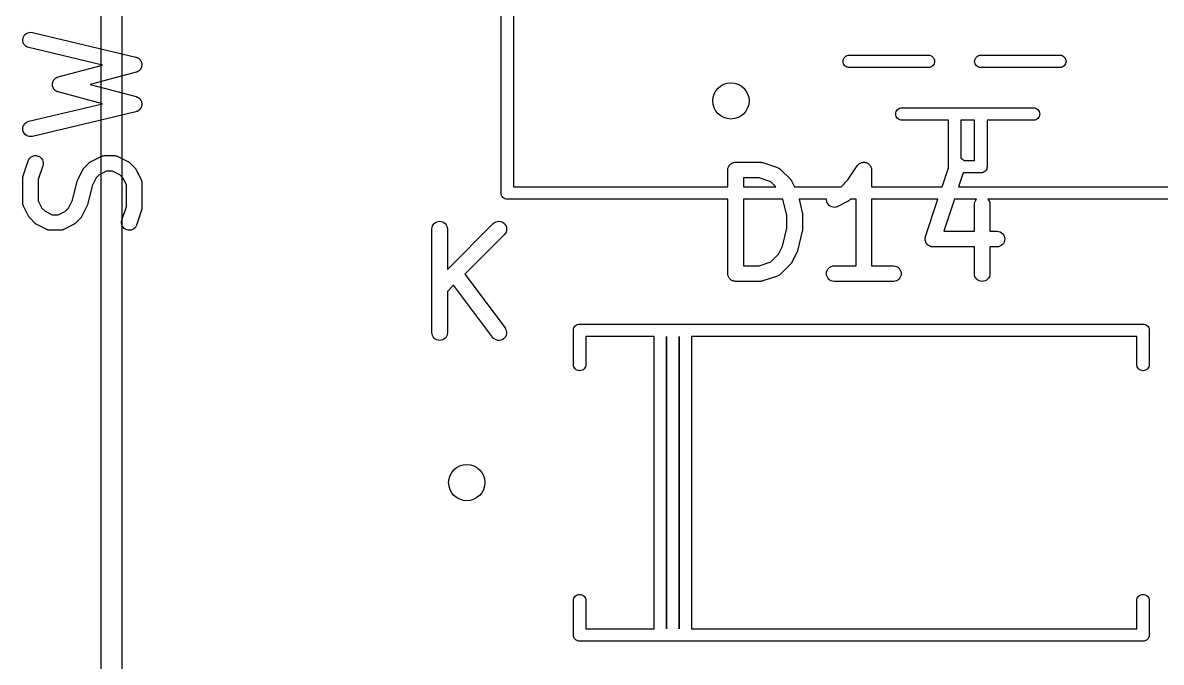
# Model space of a CAD drawing. Extents: x 17 to 176, y -177 to -9.
# Drawn here: x 157.76 to 168.76, y -91.9 to -85.73 of the extents above; entities that cross this region are included whole.
import ezdxf

# ---------------------------------------------------------------- set-up
doc = ezdxf.new("R2010")
doc.units = 0
doc.layers.add('BLACK', color=7, linetype='CONTINUOUS')

msp = doc.modelspace()

# ---------------------------------------------------------------- linework, layer by layer
at = {"layer": 'BLACK', "linetype": 'CONTINUOUS'}
for p, q in [((158.523, -145.291), (158.523, -53.716)), ((158.723, -53.7107), (158.723, -145.298)), ((162.384, -87.3711), (162.384, -78.995)), ((162.504, -79.052), (162.504, -87.314)), ((157.78, -85.8533), (157.79, -85.8424)), ((157.79, -85.8424), (157.801, -85.8336)), ((157.801, -85.8336), (157.814, -85.8272)), ((157.814, -85.8272), (157.829, -85.8235)), ((157.829, -85.8235), (157.843, -85.8227)), ((157.843, -85.8227), (157.858, -85.8247)), ((157.858, -85.8247), (158.858, -86.0628)), ((157.765, -85.8942), (157.768, -85.8797)), ((157.766, -85.9088), (157.765, -85.8942)), ((157.77, -85.923), (157.766, -85.9088)), ((157.768, -85.8797), (157.772, -85.8659)), ((157.776, -85.9363), (157.77, -85.923)), ((157.772, -85.8659), (157.78, -85.8533)), ((157.785, -85.948), (157.776, -85.9363)), ((157.796, -85.9578), (157.785, -85.948)), ((157.808, -85.9654), (157.796, -85.9578)), ((157.822, -85.9703), (157.808, -85.9654)), ((157.823, -85.9706), (157.822, -85.9703)), ((158.534, -86.1398), (157.823, -85.9706)), ((158.858, -86.0628), (158.859, -86.063)), ((158.859, -86.063), (158.862, -86.0642)), ((158.862, -86.0642), (158.865, -86.065)), ((158.865, -86.065), (158.869, -86.0666)), ((158.869, -86.0666), (158.873, -86.068)), ((158.873, -86.068), (158.875, -86.0697)), ((158.875, -86.0697), (158.879, -86.0712)), ((158.879, -86.0712), (158.882, -86.0735)), ((165.69, -86.0809), (165.696, -86.0705)), ((165.696, -86.0705), (165.703, -86.0614)), ((165.703, -86.0614), (165.713, -86.0539)), ((165.713, -86.0539), (165.723, -86.0483)), ((165.723, -86.0483), (165.734, -86.0449)), ((165.734, -86.0449), (165.743, -86.044)), ((165.743, -86.044), (166.511, -86.044)), ((166.511, -86.044), (166.52, -86.0449)), ((166.52, -86.0449), (166.531, -86.0483)), ((166.531, -86.0483), (166.541, -86.0539)), ((166.541, -86.0539), (166.551, -86.0614)), ((166.551, -86.0614), (166.558, -86.0705)), ((166.558, -86.0705), (166.564, -86.0809)), ((166.96, -86.0809), (166.966, -86.0705)), ((166.966, -86.0705), (166.973, -86.0614)), ((166.973, -86.0614), (166.983, -86.0539)), ((166.983, -86.0539), (166.993, -86.0483)), ((166.993, -86.0483), (167.004, -86.0449)), ((167.004, -86.0449), (167.013, -86.044)), ((167.013, -86.044), (167.781, -86.044)), ((167.781, -86.044), (167.79, -86.0449)), ((167.79, -86.0449), (167.801, -86.0483)), ((167.801, -86.0483), (167.811, -86.0539)), ((167.811, -86.0539), (167.821, -86.0614)), ((167.821, -86.0614), (167.828, -86.0705)), ((167.828, -86.0705), (167.834, -86.0809)), ((158.107, -86.2537), (158.534, -86.1398)), ((158.882, -86.0735), (158.885, -86.0755)), ((158.885, -86.0755), (158.888, -86.0778)), ((158.888, -86.0778), (158.89, -86.0799)), ((158.89, -86.0799), (158.893, -86.0827)), ((158.893, -86.0827), (158.896, -86.0853)), ((158.896, -86.0853), (158.898, -86.0881)), ((158.898, -86.0881), (158.9, -86.0906)), ((158.901, -86.18), (158.899, -86.1826)), ((158.9, -86.0906), (158.902, -86.094)), ((158.903, -86.1767), (158.901, -86.18)), ((158.902, -86.094), (158.905, -86.0971)), ((158.905, -86.1735), (158.903, -86.1767)), ((158.905, -86.0971), (158.906, -86.1002)), ((158.907, -86.1704), (158.905, -86.1735)), ((158.906, -86.1002), (158.908, -86.1032)), ((158.908, -86.1674), (158.907, -86.1704)), ((158.908, -86.1032), (158.909, -86.1068)), ((158.91, -86.1637), (158.908, -86.1674)), ((158.909, -86.1068), (158.911, -86.1103)), ((158.911, -86.1602), (158.91, -86.1637)), ((158.911, -86.1103), (158.912, -86.1136)), ((158.912, -86.1568), (158.911, -86.1602)), ((158.912, -86.1136), (158.913, -86.1169)), ((158.913, -86.1536), (158.912, -86.1568)), ((158.913, -86.1169), (158.914, -86.1207)), ((158.914, -86.1498), (158.913, -86.1536)), ((158.914, -86.1207), (158.915, -86.1245)), ((158.915, -86.146), (158.914, -86.1498)), ((158.915, -86.1245), (158.915, -86.1279)), ((158.915, -86.1279), (158.915, -86.1314)), ((158.915, -86.1314), (158.915, -86.1352)), ((158.915, -86.1352), (158.915, -86.1391)), ((158.915, -86.1391), (158.915, -86.1425)), ((158.915, -86.1425), (158.915, -86.146)), ((165.686, -86.104), (165.687, -86.0922)), ((165.687, -86.1158), (165.686, -86.104)), ((165.687, -86.0922), (165.69, -86.0809)), ((165.69, -86.1271), (165.687, -86.1158)), ((165.696, -86.1375), (165.69, -86.1271)), ((165.703, -86.1466), (165.696, -86.1375)), ((165.713, -86.1541), (165.703, -86.1466)), ((165.723, -86.1597), (165.713, -86.1541)), ((165.734, -86.1631), (165.723, -86.1597)), ((165.743, -86.164), (165.734, -86.1631)), ((166.511, -86.164), (165.743, -86.164)), ((166.52, -86.1631), (166.511, -86.164)), ((166.531, -86.1597), (166.52, -86.1631)), ((166.541, -86.1541), (166.531, -86.1597)), ((166.551, -86.1466), (166.541, -86.1541)), ((166.558, -86.1375), (166.551, -86.1466)), ((166.564, -86.1271), (166.558, -86.1375)), ((166.564, -86.0809), (166.567, -86.0922)), ((166.567, -86.1158), (166.564, -86.1271)), ((166.567, -86.0922), (166.568, -86.104)), ((166.568, -86.104), (166.567, -86.1158)), ((166.956, -86.104), (166.957, -86.0922)), ((166.957, -86.1158), (166.956, -86.104)), ((166.957, -86.0922), (166.96, -86.0809)), ((166.96, -86.1271), (166.957, -86.1158)), ((166.966, -86.1375), (166.96, -86.1271)), ((166.973, -86.1466), (166.966, -86.1375)), ((166.983, -86.1541), (166.973, -86.1466)), ((166.993, -86.1597), (166.983, -86.1541)), ((167.004, -86.1631), (166.993, -86.1597)), ((167.013, -86.164), (167.004, -86.1631)), ((167.781, -86.164), (167.013, -86.164)), ((167.79, -86.1631), (167.781, -86.164)), ((167.801, -86.1597), (167.79, -86.1631)), ((167.811, -86.1541), (167.801, -86.1597)), ((167.821, -86.1466), (167.811, -86.1541)), ((167.828, -86.1375), (167.821, -86.1466)), ((167.834, -86.1271), (167.828, -86.1375)), ((167.834, -86.0809), (167.837, -86.0922)), ((167.837, -86.1158), (167.834, -86.1271)), ((167.837, -86.0922), (167.838, -86.104)), ((167.838, -86.104), (167.837, -86.1158)), ((158.059, -86.2927), (158.06, -86.2906)), ((158.06, -86.2906), (158.061, -86.2884)), ((158.061, -86.2884), (158.064, -86.2844)), ((158.064, -86.2844), (158.067, -86.2803)), ((158.067, -86.2803), (158.068, -86.2785)), ((158.068, -86.2785), (158.07, -86.2765)), ((158.07, -86.2765), (158.073, -86.2732)), ((158.073, -86.2732), (158.077, -86.2696)), ((158.077, -86.2696), (158.079, -86.2682)), ((158.079, -86.2682), (158.081, -86.2666)), ((158.081, -86.2666), (158.085, -86.264)), ((158.085, -86.264), (158.089, -86.2612)), ((158.089, -86.2612), (158.091, -86.2601)), ((158.091, -86.2601), (158.093, -86.2589)), ((158.093, -86.2589), (158.098, -86.2571)), ((158.098, -86.2571), (158.102, -86.2551)), ((158.102, -86.2551), (158.104, -86.2546)), ((158.104, -86.2546), (158.107, -86.2537)), ((158.86, -86.2082), (158.417, -86.3262)), ((158.863, -86.207), (158.86, -86.2082)), ((158.866, -86.2061), (158.863, -86.207)), ((158.87, -86.2044), (158.866, -86.2061)), ((158.873, -86.203), (158.87, -86.2044)), ((158.876, -86.2012), (158.873, -86.203)), ((158.879, -86.1997), (158.876, -86.2012)), ((158.883, -86.1974), (158.879, -86.1997)), ((158.886, -86.1953), (158.883, -86.1974)), ((158.888, -86.193), (158.886, -86.1953)), ((158.891, -86.1909), (158.888, -86.193)), ((158.894, -86.188), (158.891, -86.1909)), ((158.897, -86.1854), (158.894, -86.188)), ((158.899, -86.1826), (158.897, -86.1854)), ((158.051, -86.3208), (158.052, -86.3184)), ((158.051, -86.3257), (158.051, -86.3208)), ((158.051, -86.3305), (158.051, -86.3257)), ((158.052, -86.333), (158.051, -86.3305)), ((158.052, -86.3159), (158.053, -86.3112)), ((158.052, -86.3184), (158.052, -86.3159)), ((158.052, -86.3354), (158.052, -86.333)), ((158.053, -86.3402), (158.052, -86.3354)), ((158.053, -86.3112), (158.054, -86.3064)), ((158.053, -86.345), (158.053, -86.3402)), ((158.054, -86.3473), (158.053, -86.345)), ((158.054, -86.3064), (158.055, -86.3041)), ((158.055, -86.3497), (158.054, -86.3473)), ((158.055, -86.3017), (158.057, -86.2972)), ((158.055, -86.3041), (158.055, -86.3017)), ((158.057, -86.3542), (158.055, -86.3497)), ((158.057, -86.2972), (158.059, -86.2927)), ((158.059, -86.3588), (158.057, -86.3542)), ((158.06, -86.3608), (158.059, -86.3588)), ((158.061, -86.3631), (158.06, -86.3608)), ((158.064, -86.3671), (158.061, -86.3631)), ((158.066, -86.3713), (158.064, -86.3671)), ((158.068, -86.3731), (158.066, -86.3713)), ((158.069, -86.3751), (158.068, -86.3731)), ((158.073, -86.3784), (158.069, -86.3751)), ((158.076, -86.382), (158.073, -86.3784)), ((158.078, -86.3835), (158.076, -86.382)), ((158.08, -86.3852), (158.078, -86.3835)), ((158.084, -86.3878), (158.08, -86.3852)), ((158.088, -86.3907), (158.084, -86.3878)), ((158.09, -86.3917), (158.088, -86.3907)), ((158.092, -86.3931), (158.09, -86.3917)), ((158.097, -86.3948), (158.092, -86.3931)), ((158.101, -86.3969), (158.097, -86.3948)), ((158.103, -86.3975), (158.101, -86.3969)), ((158.106, -86.3984), (158.103, -86.3975)), ((158.107, -86.3987), (158.106, -86.3984)), ((158.534, -86.5125), (158.107, -86.3987)), ((158.417, -86.3262), (158.86, -86.4442)), ((158.86, -86.4442), (158.861, -86.4445)), ((158.861, -86.4445), (158.864, -86.4457)), ((158.864, -86.4457), (158.867, -86.4466)), ((158.867, -86.4466), (158.871, -86.4484)), ((158.871, -86.4484), (158.874, -86.4498)), ((158.874, -86.4498), (158.877, -86.4517)), ((158.877, -86.4517), (158.88, -86.4532)), ((158.88, -86.4532), (158.883, -86.4556)), ((158.883, -86.4556), (158.887, -86.4577)), ((158.887, -86.4577), (158.889, -86.4601)), ((158.889, -86.4601), (158.892, -86.4622)), ((158.892, -86.4622), (158.894, -86.4651)), ((158.894, -86.4651), (158.897, -86.4678)), ((158.897, -86.4678), (158.899, -86.4706)), ((158.899, -86.4706), (158.902, -86.4732)), ((158.902, -86.4732), (158.903, -86.4766)), ((158.903, -86.4766), (158.906, -86.4798)), ((158.906, -86.4798), (158.907, -86.4829)), ((158.907, -86.4829), (158.909, -86.4859)), ((158.909, -86.4859), (158.91, -86.4896)), ((158.91, -86.4896), (158.912, -86.4932)), ((158.912, -86.4932), (158.912, -86.4965)), ((158.912, -86.4965), (158.913, -86.4998)), ((158.913, -86.4998), (158.914, -86.5036)), ((158.914, -86.5036), (158.915, -86.5074)), ((158.915, -86.5074), (158.915, -86.5109)), ((158.915, -86.5109), (158.915, -86.5143)), ((157.823, -86.6818), (158.534, -86.5125)), ((158.858, -86.5896), (157.858, -86.8277)), ((158.861, -86.5885), (158.858, -86.5896)), ((158.864, -86.5877), (158.861, -86.5885)), ((158.868, -86.5861), (158.864, -86.5877)), ((158.872, -86.5849), (158.868, -86.5861)), ((158.875, -86.5831), (158.872, -86.5849)), ((158.878, -86.5817), (158.875, -86.5831)), ((158.881, -86.5795), (158.878, -86.5817)), ((158.884, -86.5775), (158.881, -86.5795)), ((158.887, -86.5752), (158.884, -86.5775)), ((158.89, -86.5732), (158.887, -86.5752)), ((158.892, -86.5704), (158.89, -86.5732)), ((158.895, -86.5678), (158.892, -86.5704)), ((158.897, -86.5651), (158.895, -86.5678)), ((158.9, -86.5626), (158.897, -86.5651)), ((158.902, -86.5593), (158.9, -86.5626)), ((158.904, -86.5562), (158.902, -86.5593)), ((158.906, -86.5531), (158.904, -86.5562)), ((158.907, -86.5502), (158.906, -86.5531)), ((158.909, -86.5465), (158.907, -86.5502)), ((158.911, -86.5431), (158.909, -86.5465)), ((158.913, -86.5365), (158.911, -86.5397)), ((158.911, -86.5397), (158.911, -86.5431)), ((158.914, -86.5289), (158.913, -86.5327)), ((158.913, -86.5327), (158.913, -86.5365)), ((158.915, -86.5255), (158.914, -86.5289)), ((158.915, -86.5143), (158.915, -86.5182)), ((158.915, -86.5182), (158.915, -86.5221)), ((158.915, -86.5221), (158.915, -86.5255)), ((166.194, -86.612), (166.195, -86.6002)), ((166.195, -86.6238), (166.194, -86.612)), ((166.195, -86.6002), (166.198, -86.5889)), ((166.198, -86.5889), (166.204, -86.5785)), ((166.204, -86.5785), (166.211, -86.5694)), ((166.211, -86.5694), (166.221, -86.5619)), ((166.221, -86.5619), (166.231, -86.5563)), ((166.231, -86.5563), (166.242, -86.5529)), ((166.242, -86.5529), (166.251, -86.552)), ((166.251, -86.552), (166.759, -86.552)), ((166.759, -86.552), (166.762, -86.5517)), ((166.762, -86.5517), (166.765, -86.552)), ((166.765, -86.552), (167.013, -86.552)), ((167.013, -86.552), (167.016, -86.5517)), ((167.016, -86.5517), (167.019, -86.552)), ((167.019, -86.552), (167.527, -86.552)), ((167.527, -86.552), (167.536, -86.5529)), ((167.536, -86.5529), (167.547, -86.5563)), ((167.547, -86.5563), (167.557, -86.5619)), ((167.557, -86.5619), (167.567, -86.5694)), ((167.567, -86.5694), (167.574, -86.5785)), ((167.574, -86.5785), (167.58, -86.5889)), ((167.58, -86.5889), (167.583, -86.6002)), ((167.583, -86.6002), (167.584, -86.612)), ((167.584, -86.612), (167.583, -86.6238)), ((157.766, -86.7425), (157.77, -86.7284)), ((157.77, -86.7284), (157.777, -86.7152)), ((157.777, -86.7152), (157.786, -86.7036)), ((157.786, -86.7036), (157.797, -86.6939)), ((157.797, -86.6939), (157.809, -86.6866)), ((157.809, -86.6866), (157.823, -86.6818)), ((166.198, -86.6351), (166.195, -86.6238)), ((166.204, -86.6455), (166.198, -86.6351)), ((166.211, -86.6546), (166.204, -86.6455)), ((166.221, -86.6621), (166.211, -86.6546)), ((166.231, -86.6677), (166.221, -86.6621)), ((166.242, -86.6711), (166.231, -86.6677)), ((166.251, -86.672), (166.242, -86.6711)), ((166.702, -86.672), (166.251, -86.672)), ((166.702, -87.1171), (166.702, -86.672)), ((166.822, -86.672), (166.822, -87.0371)), ((166.956, -86.672), (166.822, -86.672)), ((166.956, -87.06), (166.956, -86.672)), ((167.527, -86.672), (167.076, -86.672)), ((167.076, -86.672), (167.076, -87.1171)), ((167.536, -86.6711), (167.527, -86.672)), ((167.547, -86.6677), (167.536, -86.6711)), ((167.557, -86.6621), (167.547, -86.6677)), ((167.567, -86.6546), (167.557, -86.6621)), ((167.574, -86.6455), (167.567, -86.6546)), ((167.58, -86.6351), (167.574, -86.6455)), ((167.583, -86.6238), (167.58, -86.6351)), ((157.765, -86.7571), (157.766, -86.7425)), ((157.767, -86.7716), (157.765, -86.7571)), ((157.772, -86.7855), (157.767, -86.7716)), ((157.779, -86.7982), (157.772, -86.7855)), ((157.789, -86.8092), (157.779, -86.7982)), ((157.8, -86.8182), (157.789, -86.8092)), ((157.813, -86.8248), (157.8, -86.8182)), ((157.828, -86.8287), (157.813, -86.8248)), ((157.842, -86.8297), (157.828, -86.8287)), ((157.857, -86.828), (157.842, -86.8297)), ((157.858, -86.8277), (157.857, -86.828)), ((157.817, -87.0634), (157.823, -87.0501)), ((157.823, -87.0501), (157.832, -87.0383)), ((157.832, -87.0383), (157.843, -87.0283)), ((157.843, -87.0283), (157.855, -87.0207)), ((157.855, -87.0207), (157.869, -87.0156)), ((157.869, -87.0156), (157.883, -87.0132)), ((157.883, -87.0132), (157.898, -87.0138)), ((157.898, -87.0138), (157.912, -87.0171)), ((157.912, -87.0171), (157.926, -87.0232)), ((157.926, -87.0232), (157.937, -87.0317)), ((157.937, -87.0317), (157.947, -87.0424)), ((157.947, -87.0424), (157.955, -87.0548)), ((157.955, -87.0548), (157.96, -87.0685)), ((158.426, -87.0686), (158.521, -87.021)), ((158.521, -87.021), (158.522, -87.0206)), ((158.522, -87.0206), (158.524, -87.0198)), ((158.524, -87.0198), (158.526, -87.0188)), ((158.526, -87.0188), (158.531, -87.0173)), ((158.531, -87.0173), (158.536, -87.0155)), ((158.536, -87.0155), (158.538, -87.0152)), ((158.538, -87.0152), (158.54, -87.0145)), ((158.54, -87.0145), (158.545, -87.014)), ((158.545, -87.014), (158.55, -87.0132)), ((158.55, -87.0132), (158.552, -87.0133)), ((158.552, -87.0133), (158.555, -87.0131)), ((158.555, -87.0131), (158.65, -87.0131)), ((158.65, -87.0131), (158.651, -87.0131)), ((158.651, -87.0131), (158.653, -87.0133)), ((158.653, -87.0133), (158.655, -87.0133)), ((158.655, -87.0133), (158.66, -87.0142)), ((158.66, -87.0142), (158.665, -87.0147)), ((158.665, -87.0147), (158.668, -87.0154)), ((158.668, -87.0154), (158.67, -87.0158)), ((158.67, -87.0158), (158.675, -87.0176)), ((158.675, -87.0176), (158.679, -87.0192)), ((158.679, -87.0192), (158.681, -87.0202)), ((158.681, -87.0202), (158.683, -87.021)), ((158.683, -87.021), (158.779, -87.0686)), ((166.822, -87.0371), (166.828, -87.0398)), ((166.828, -87.0398), (166.84, -87.0484)), ((166.84, -87.0484), (166.85, -87.059)), ((166.85, -87.059), (166.851, -87.06)), ((166.851, -87.06), (166.956, -87.06)), ((157.769, -87.2072), (157.817, -87.0644)), ((157.817, -87.0644), (157.817, -87.0634)), ((157.959, -87.1118), (157.915, -87.2431)), ((157.962, -87.0975), (157.959, -87.1118)), ((157.96, -87.0685), (157.963, -87.0829)), ((157.963, -87.0829), (157.962, -87.0975)), ((158.297, -87.245), (158.345, -87.1498)), ((158.345, -87.1489), (158.347, -87.1453)), ((158.345, -87.1498), (158.345, -87.1489)), ((158.347, -87.1453), (158.349, -87.1416)), ((158.349, -87.1416), (158.351, -87.1392)), ((158.351, -87.1392), (158.353, -87.1366)), ((158.353, -87.1366), (158.356, -87.1336)), ((158.356, -87.1336), (158.359, -87.1303)), ((158.359, -87.1303), (158.406, -87.0827)), ((158.406, -87.0827), (158.407, -87.0819)), ((158.407, -87.0819), (158.41, -87.0793)), ((158.41, -87.0793), (158.413, -87.0764)), ((158.413, -87.0764), (158.416, -87.0748)), ((158.416, -87.0748), (158.419, -87.0728)), ((158.419, -87.0728), (158.422, -87.0709)), ((158.422, -87.0709), (158.426, -87.0686)), ((158.572, -87.1631), (158.504, -87.1974)), ((158.632, -87.1631), (158.572, -87.1631)), ((158.701, -87.1974), (158.632, -87.1631)), ((158.779, -87.0686), (158.78, -87.0691)), ((158.78, -87.0691), (158.783, -87.0714)), ((158.783, -87.0714), (158.787, -87.0734)), ((158.787, -87.0734), (158.789, -87.0754)), ((158.789, -87.0754), (158.792, -87.0771)), ((158.792, -87.0771), (158.795, -87.08)), ((158.795, -87.08), (158.798, -87.0827)), ((158.798, -87.0827), (158.846, -87.1303)), ((158.846, -87.1303), (158.847, -87.131)), ((158.847, -87.131), (158.849, -87.1343)), ((158.849, -87.1343), (158.852, -87.1374)), ((158.852, -87.1374), (158.854, -87.14)), ((158.854, -87.14), (158.856, -87.1425)), ((158.856, -87.1425), (158.858, -87.1462)), ((158.858, -87.1462), (158.86, -87.1498)), ((158.86, -87.1498), (158.907, -87.245)), ((164.573, -87.1513), (164.574, -87.1443)), ((164.573, -87.1518), (164.573, -87.1513)), ((164.573, -87.1519), (164.573, -87.1518)), ((164.573, -87.1524), (164.573, -87.1519)), ((164.573, -87.1519), (164.573, -87.1519)), ((164.573, -87.314), (164.573, -87.1524)), ((164.574, -87.1368), (164.576, -87.13)), ((164.574, -87.137), (164.574, -87.1368)), ((164.574, -87.1373), (164.574, -87.137)), ((164.574, -87.1443), (164.574, -87.1373)), ((164.576, -87.13), (164.579, -87.1233)), ((164.579, -87.1228), (164.582, -87.1166)), ((164.579, -87.1231), (164.579, -87.1228)), ((164.579, -87.1233), (164.579, -87.1231)), ((164.582, -87.1166), (164.586, -87.1104)), ((164.586, -87.11), (164.59, -87.1046)), ((164.586, -87.1102), (164.586, -87.11)), ((164.586, -87.1104), (164.586, -87.1102)), ((164.59, -87.1046), (164.595, -87.0992)), ((164.595, -87.0988), (164.601, -87.0944)), ((164.595, -87.099), (164.595, -87.0988)), ((164.595, -87.0992), (164.595, -87.099)), ((164.601, -87.0944), (164.606, -87.0899)), ((164.606, -87.0898), (164.607, -87.0896)), ((164.606, -87.0899), (164.606, -87.0898)), ((164.607, -87.0896), (164.613, -87.0864)), ((164.613, -87.0864), (164.619, -87.083)), ((164.619, -87.083), (164.62, -87.0828)), ((164.619, -87.083), (164.619, -87.083)), ((164.62, -87.0828), (164.626, -87.0808)), ((164.626, -87.0808), (164.633, -87.0788)), ((164.633, -87.0788), (164.634, -87.0787)), ((164.633, -87.0788), (164.633, -87.0788)), ((164.634, -87.0787), (164.641, -87.0781)), ((164.641, -87.0781), (164.648, -87.0774)), ((164.648, -87.0774), (164.886, -87.0774)), ((164.886, -87.0774), (164.887, -87.0774)), ((164.887, -87.0774), (164.891, -87.0779)), ((164.891, -87.0779), (164.895, -87.078)), ((164.895, -87.078), (164.898, -87.0787)), ((164.898, -87.0787), (164.901, -87.079)), ((164.901, -87.079), (164.905, -87.0803)), ((164.905, -87.0803), (164.91, -87.0812)), ((164.91, -87.0812), (165.052, -87.1288)), ((165.052, -87.1288), (165.053, -87.1292)), ((165.053, -87.1292), (165.055, -87.1301)), ((165.055, -87.1301), (165.057, -87.1308)), ((165.057, -87.1308), (165.062, -87.1332)), ((165.062, -87.1332), (165.067, -87.1353)), ((165.067, -87.1353), (165.068, -87.1366)), ((165.068, -87.1366), (165.07, -87.1377)), ((165.07, -87.1377), (165.074, -87.1409)), ((165.074, -87.1409), (165.078, -87.1439)), ((165.078, -87.1439), (165.08, -87.1456)), ((165.08, -87.1456), (165.082, -87.147)), ((165.082, -87.147), (165.177, -87.2422)), ((165.732, -87.2475), (165.823, -87.1108)), ((165.823, -87.1108), (165.824, -87.11)), ((165.824, -87.1099), (165.829, -87.1043)), ((165.824, -87.11), (165.824, -87.1099)), ((165.824, -87.11), (165.824, -87.11)), ((165.824, -87.11), (165.824, -87.11)), ((165.829, -87.1043), (165.833, -87.0988)), ((165.833, -87.0987), (165.839, -87.094)), ((165.833, -87.0988), (165.833, -87.0987)), ((165.833, -87.0988), (165.833, -87.0988)), ((165.839, -87.094), (165.845, -87.0896)), ((165.845, -87.0896), (165.852, -87.086)), ((165.845, -87.0896), (165.845, -87.0896)), ((165.845, -87.0896), (165.845, -87.0896)), ((165.852, -87.086), (165.858, -87.0828)), ((165.858, -87.0828), (165.865, -87.0807)), ((165.858, -87.0828), (165.858, -87.0828)), ((165.858, -87.0828), (165.858, -87.0828)), ((165.865, -87.0807), (165.872, -87.0787)), ((165.872, -87.0787), (165.879, -87.078)), ((165.872, -87.0787), (165.872, -87.0787)), ((165.872, -87.0787), (165.872, -87.0787)), ((165.879, -87.078), (165.886, -87.0774)), ((165.886, -87.0774), (165.886, -87.0774)), ((165.886, -87.0774), (165.886, -87.0774)), ((165.886, -87.0774), (165.894, -87.0782)), ((165.894, -87.0782), (165.901, -87.0789)), ((165.901, -87.0789), (165.901, -87.0789)), ((165.901, -87.0789), (165.901, -87.0789)), ((165.901, -87.0789), (165.908, -87.0812)), ((165.908, -87.0812), (165.915, -87.0832)), ((165.915, -87.0832), (165.915, -87.0833)), ((165.915, -87.0833), (165.915, -87.0833)), ((165.915, -87.0833), (165.922, -87.0868)), ((165.922, -87.0868), (165.928, -87.0902)), ((165.928, -87.0902), (165.928, -87.0902)), ((165.928, -87.0902), (165.928, -87.0903)), ((165.928, -87.0903), (165.933, -87.0949)), ((165.933, -87.0949), (165.939, -87.0995)), ((165.939, -87.0995), (165.939, -87.0996)), ((165.939, -87.0996), (165.939, -87.0996)), ((165.939, -87.0996), (165.944, -87.1056)), ((165.944, -87.1056), (165.948, -87.1109)), ((165.948, -87.1109), (165.948, -87.1109)), ((165.948, -87.1109), (165.948, -87.111)), ((165.948, -87.111), (165.952, -87.1179)), ((165.952, -87.1179), (165.955, -87.1238)), ((165.955, -87.1238), (165.955, -87.1239)), ((165.955, -87.1239), (165.955, -87.1239)), ((165.955, -87.1239), (165.957, -87.131)), ((165.957, -87.131), (165.959, -87.1378)), ((165.959, -87.1378), (165.959, -87.1379)), ((165.959, -87.1379), (165.959, -87.1379)), ((165.959, -87.1379), (165.96, -87.1453)), ((165.96, -87.1453), (165.961, -87.1524)), ((165.961, -87.1524), (165.961, -87.314)), ((166.642, -87.314), (166.703, -87.1309)), ((166.702, -87.12), (166.702, -87.1171)), ((166.703, -87.1309), (166.702, -87.12)), ((167.049, -87.1701), (167.039, -87.1757)), ((167.059, -87.1626), (167.049, -87.1701)), ((167.066, -87.1535), (167.059, -87.1626)), ((167.072, -87.1431), (167.066, -87.1535)), ((167.075, -87.1318), (167.072, -87.1431)), ((167.076, -87.1229), (167.075, -87.1318)), ((167.076, -87.1171), (167.076, -87.12)), ((167.076, -87.12), (167.076, -87.1229)), ((167.076, -87.1229), (167.076, -87.1229)), ((157.765, -87.2299), (157.766, -87.2257)), ((157.765, -87.231), (157.765, -87.2299)), ((157.765, -87.469), (157.765, -87.231)), ((157.766, -87.2215), (157.767, -87.2185)), ((157.766, -87.2257), (157.766, -87.2215)), ((157.767, -87.2154), (157.768, -87.2113)), ((157.767, -87.2185), (157.767, -87.2154)), ((157.768, -87.2113), (157.769, -87.2072)), ((157.915, -87.2431), (157.915, -87.4513)), ((158.246, -87.4429), (158.291, -87.2604)), ((158.291, -87.2604), (158.292, -87.2594)), ((158.292, -87.2587), (158.294, -87.2522)), ((158.292, -87.259), (158.292, -87.2587)), ((158.292, -87.2594), (158.292, -87.259)), ((158.294, -87.2522), (158.297, -87.2457)), ((158.297, -87.2454), (158.297, -87.245)), ((158.297, -87.2457), (158.297, -87.2454)), ((158.473, -87.2278), (158.435, -87.3047)), ((158.504, -87.1974), (158.473, -87.2278)), ((158.731, -87.2278), (158.701, -87.1974)), ((158.765, -87.2963), (158.731, -87.2278)), ((158.907, -87.245), (158.908, -87.246)), ((158.908, -87.246), (158.909, -87.248)), ((158.909, -87.248), (158.91, -87.25)), ((158.91, -87.25), (158.911, -87.2549)), ((158.911, -87.2549), (158.913, -87.2597)), ((158.913, -87.2597), (158.913, -87.2619)), ((158.913, -87.2619), (158.914, -87.264)), ((158.914, -87.264), (158.914, -87.2691)), ((158.914, -87.2691), (158.915, -87.2742)), ((158.915, -87.2742), (158.915, -87.2764)), ((158.915, -87.2764), (158.915, -87.2786)), ((158.915, -87.2786), (158.915, -87.5167)), ((164.723, -87.2274), (164.723, -87.314)), ((164.874, -87.2274), (164.723, -87.2274)), ((164.988, -87.2656), (164.874, -87.2274)), ((165.037, -87.314), (164.988, -87.2656)), ((165.177, -87.2422), (165.178, -87.2429)), ((165.178, -87.2429), (165.18, -87.2462)), ((165.18, -87.2462), (165.183, -87.2493)), ((165.183, -87.2493), (165.185, -87.252)), ((165.185, -87.252), (165.187, -87.2544)), ((165.187, -87.2544), (165.189, -87.2581)), ((165.189, -87.2581), (165.191, -87.2617)), ((165.191, -87.2617), (165.217, -87.314)), ((165.666, -87.314), (165.732, -87.2475)), ((166.845, -87.18), (166.8, -87.314)), ((167.013, -87.18), (166.845, -87.18)), ((167.016, -87.1803), (167.013, -87.18)), ((167.028, -87.1791), (167.016, -87.1803)), ((167.039, -87.1757), (167.028, -87.1791)), ((158.435, -87.3047), (158.389, -87.4872)), ((158.765, -87.5045), (158.765, -87.2963)), ((162.384, -87.374), (162.384, -87.3711)), ((162.385, -87.3858), (162.384, -87.374)), ((162.388, -87.3971), (162.385, -87.3858)), ((162.504, -87.314), (164.573, -87.314)), ((164.723, -87.314), (165.037, -87.314)), ((165.217, -87.314), (165.666, -87.314)), ((165.961, -87.314), (166.642, -87.314)), ((166.8, -87.314), (170.512, -87.314)), ((157.766, -87.4712), (157.765, -87.469)), ((157.766, -87.4734), (157.766, -87.4712)), ((157.766, -87.4785), (157.766, -87.4734)), ((157.767, -87.4836), (157.766, -87.4785)), ((157.767, -87.4857), (157.767, -87.4836)), ((157.768, -87.4879), (157.767, -87.4857)), ((157.77, -87.4927), (157.768, -87.4879)), ((157.771, -87.4976), (157.77, -87.4927)), ((157.772, -87.4996), (157.771, -87.4976)), ((157.773, -87.5016), (157.772, -87.4996)), ((157.915, -87.4513), (157.95, -87.5199)), ((158.207, -87.5199), (158.246, -87.4429)), ((158.386, -87.4955), (158.384, -87.502)), ((158.389, -87.4889), (158.386, -87.4955)), ((158.389, -87.4872), (158.389, -87.4883)), ((158.389, -87.4883), (158.389, -87.4886)), ((158.389, -87.4886), (158.389, -87.4889)), ((162.392, -87.404), (162.388, -87.3971)), ((162.394, -87.4075), (162.392, -87.404)), ((162.401, -87.4166), (162.394, -87.4075)), ((162.411, -87.4241), (162.401, -87.4166)), ((162.421, -87.4297), (162.411, -87.4241)), ((162.432, -87.4331), (162.421, -87.4297)), ((162.444, -87.4343), (162.432, -87.4331)), ((162.447, -87.434), (162.444, -87.4343)), ((164.573, -87.434), (162.447, -87.434)), ((164.573, -88.1524), (164.573, -87.434)), ((164.723, -87.434), (164.723, -88.0774)), ((165.105, -87.434), (164.723, -87.434)), ((165.144, -87.5902), (165.105, -87.434)), ((165.526, -87.434), (165.26, -87.434)), ((165.26, -87.434), (165.292, -87.5628)), ((165.525, -87.443), (165.526, -87.434)), ((165.528, -87.4575), (165.525, -87.443)), ((165.533, -87.4712), (165.528, -87.4575)), ((165.54, -87.4836), (165.533, -87.4712)), ((165.55, -87.4943), (165.54, -87.4836)), ((165.562, -87.5029), (165.55, -87.4943)), ((165.729, -87.4576), (165.634, -87.5052)), ((165.732, -87.4553), (165.729, -87.4576)), ((165.736, -87.4534), (165.732, -87.4553)), ((165.739, -87.4514), (165.736, -87.4534)), ((165.741, -87.4498), (165.739, -87.4514)), ((165.744, -87.4469), (165.741, -87.4498)), ((165.748, -87.4442), (165.744, -87.4469)), ((165.758, -87.434), (165.748, -87.4435)), ((165.748, -87.4435), (165.748, -87.4442)), ((165.811, -87.434), (165.758, -87.434)), ((165.811, -88.0774), (165.811, -87.434)), ((166.602, -87.434), (165.961, -87.434)), ((165.961, -87.434), (165.961, -88.0774)), ((166.481, -87.7953), (166.602, -87.434)), ((166.76, -87.434), (166.657, -87.744)), ((166.975, -87.434), (166.76, -87.434)), ((166.954, -87.4847), (166.955, -87.4701)), ((166.954, -87.4857), (166.954, -87.4847)), ((166.954, -87.744), (166.954, -87.4857)), ((166.955, -87.4701), (166.96, -87.4562)), ((166.96, -87.4562), (166.967, -87.4433)), ((166.967, -87.4433), (166.975, -87.434)), ((170.569, -87.434), (167.083, -87.434)), ((167.083, -87.434), (167.091, -87.4442)), ((167.091, -87.4442), (167.098, -87.4571)), ((167.098, -87.4571), (167.102, -87.4711)), ((167.102, -87.4711), (167.104, -87.4857)), ((167.104, -87.4857), (167.104, -87.744)), ((157.773, -87.5026), (157.773, -87.5016)), ((157.821, -87.5978), (157.773, -87.5026)), ((157.823, -87.6014), (157.821, -87.5978)), ((157.825, -87.6051), (157.823, -87.6014)), ((157.827, -87.6076), (157.825, -87.6051)), ((157.829, -87.6102), (157.827, -87.6076)), ((157.832, -87.6133), (157.829, -87.6102)), ((157.95, -87.5199), (157.98, -87.5503)), ((157.98, -87.5503), (158.049, -87.5845)), ((158.049, -87.5845), (158.108, -87.5845)), ((158.108, -87.5845), (158.177, -87.5503)), ((158.177, -87.5503), (158.207, -87.5199)), ((158.329, -87.6084), (158.328, -87.611)), ((158.331, -87.606), (158.329, -87.6084)), ((158.333, -87.6023), (158.331, -87.606)), ((158.336, -87.5988), (158.333, -87.6023)), ((158.384, -87.5026), (158.336, -87.5978)), ((158.336, -87.5978), (158.336, -87.5988)), ((158.384, -87.502), (158.384, -87.5023)), ((158.384, -87.5023), (158.384, -87.5026)), ((158.722, -87.6358), (158.765, -87.5045)), ((158.912, -87.5404), (158.864, -87.6832)), ((158.914, -87.5323), (158.912, -87.5363)), ((158.912, -87.5363), (158.912, -87.5404)), ((158.915, -87.5261), (158.914, -87.5292)), ((158.914, -87.5292), (158.914, -87.5323)), ((158.915, -87.5167), (158.915, -87.5177)), ((158.915, -87.5177), (158.915, -87.5219)), ((158.915, -87.5219), (158.915, -87.5261)), ((165.144, -87.7146), (165.144, -87.5902)), ((165.292, -87.5628), (165.292, -87.5638)), ((165.292, -87.5638), (165.292, -87.5651)), ((165.292, -87.5651), (165.293, -87.5664)), ((165.293, -87.5664), (165.293, -87.5724)), ((165.293, -87.5724), (165.294, -87.5783)), ((165.294, -87.5783), (165.294, -87.5796)), ((165.294, -87.5796), (165.294, -87.581)), ((165.294, -87.581), (165.294, -87.7238)), ((165.576, -87.509), (165.562, -87.5029)), ((165.59, -87.5124), (165.576, -87.509)), ((165.604, -87.513), (165.59, -87.5124)), ((165.619, -87.5107), (165.604, -87.513)), ((165.633, -87.5056), (165.619, -87.5107)), ((165.634, -87.5052), (165.633, -87.5056)), ((157.834, -87.6166), (157.832, -87.6133)), ((157.835, -87.6173), (157.834, -87.6166)), ((157.883, -87.6649), (157.835, -87.6173)), ((157.886, -87.6676), (157.883, -87.6649)), ((157.889, -87.6705), (157.886, -87.6676)), ((157.891, -87.6722), (157.889, -87.6705)), ((157.894, -87.6742), (157.891, -87.6722)), ((157.898, -87.6762), (157.894, -87.6742)), ((157.901, -87.6785), (157.898, -87.6762)), ((157.902, -87.679), (157.901, -87.6785)), ((157.997, -87.7266), (157.902, -87.679)), ((158.255, -87.679), (158.16, -87.7266)), ((158.258, -87.6767), (158.255, -87.679)), ((158.262, -87.6748), (158.258, -87.6767)), ((158.265, -87.6729), (158.262, -87.6748)), ((158.267, -87.6712), (158.265, -87.6729)), ((158.27, -87.6683), (158.267, -87.6712)), ((158.274, -87.6657), (158.27, -87.6683)), ((158.322, -87.6173), (158.274, -87.6649)), ((158.274, -87.6649), (158.274, -87.6657)), ((158.325, -87.6141), (158.322, -87.6173)), ((158.328, -87.611), (158.325, -87.6141)), ((158.718, -87.6501), (158.722, -87.6358)), ((158.718, -87.6647), (158.718, -87.6501)), ((158.72, -87.6791), (158.718, -87.6647)), ((158.726, -87.6928), (158.72, -87.6791)), ((158.733, -87.7052), (158.726, -87.6928)), ((158.743, -87.7159), (158.733, -87.7052)), ((158.755, -87.7245), (158.743, -87.7159)), ((158.838, -87.7193), (158.826, -87.727)), ((158.849, -87.7094), (158.838, -87.7193)), ((158.857, -87.6975), (158.849, -87.7094)), ((158.864, -87.6842), (158.857, -87.6975)), ((158.864, -87.6832), (158.864, -87.6842)), ((161.715, -87.7213), (161.717, -87.7068)), ((161.717, -87.7068), (161.721, -87.6928)), ((161.721, -87.6928), (161.728, -87.68)), ((161.728, -87.68), (161.738, -87.6688)), ((161.738, -87.6688), (161.749, -87.6596)), ((161.749, -87.6596), (161.762, -87.6528)), ((161.762, -87.6528), (161.776, -87.6487)), ((161.776, -87.6487), (161.791, -87.6474)), ((161.791, -87.6474), (161.805, -87.6489)), ((161.805, -87.6489), (161.819, -87.6532)), ((161.819, -87.6532), (161.832, -87.6602)), ((161.832, -87.6602), (161.843, -87.6695)), ((161.843, -87.6695), (161.853, -87.6809)), ((161.853, -87.6809), (161.859, -87.6938)), ((161.859, -87.6938), (161.864, -87.7078)), ((161.864, -87.7078), (161.865, -87.7224)), ((161.865, -88.1127), (162.308, -87.6693)), ((162.308, -87.6693), (162.309, -87.6686)), ((162.309, -87.6686), (162.321, -87.6595)), ((162.321, -87.6595), (162.334, -87.6527)), ((162.334, -87.6527), (162.348, -87.6487)), ((162.348, -87.6487), (162.362, -87.6474)), ((162.362, -87.6474), (162.377, -87.649)), ((162.377, -87.649), (162.391, -87.6533)), ((162.391, -87.6533), (162.404, -87.6603)), ((162.404, -87.6603), (162.415, -87.6697)), ((162.415, -87.6697), (162.424, -87.6811)), ((162.424, -87.6811), (162.431, -87.694)), ((162.431, -87.694), (162.435, -87.7081)), ((162.435, -87.7081), (162.437, -87.7226)), ((165.101, -87.8881), (165.144, -87.7146)), ((157.999, -87.7274), (157.997, -87.7266)), ((158.001, -87.7285), (157.999, -87.7274)), ((158.006, -87.73), (158.001, -87.7285)), ((158.011, -87.7318), (158.006, -87.73)), ((158.013, -87.7322), (158.011, -87.7318)), ((158.015, -87.7329), (158.013, -87.7322)), ((158.02, -87.7335), (158.015, -87.7329)), ((158.025, -87.7343), (158.02, -87.7335)), ((158.028, -87.7343), (158.025, -87.7343)), ((158.03, -87.7345), (158.028, -87.7343)), ((158.031, -87.7345), (158.03, -87.7345)), ((158.126, -87.7345), (158.031, -87.7345)), ((158.128, -87.7343), (158.126, -87.7345)), ((158.13, -87.7344), (158.128, -87.7343)), ((158.136, -87.7336), (158.13, -87.7344)), ((158.141, -87.7331), (158.136, -87.7336)), ((158.143, -87.7325), (158.141, -87.7331)), ((158.145, -87.7321), (158.143, -87.7325)), ((158.15, -87.7303), (158.145, -87.7321)), ((158.155, -87.7289), (158.15, -87.7303)), ((158.157, -87.7278), (158.155, -87.7289)), ((158.159, -87.7271), (158.157, -87.7278)), ((158.16, -87.7266), (158.159, -87.7271)), ((158.769, -87.7305), (158.755, -87.7245)), ((158.783, -87.7339), (158.769, -87.7305)), ((158.797, -87.7344), (158.783, -87.7339)), ((158.812, -87.732), (158.797, -87.7344)), ((158.826, -87.727), (158.812, -87.732)), ((161.715, -87.7224), (161.715, -87.7213)), ((161.715, -88.7224), (161.715, -87.7224)), ((161.865, -87.7224), (161.865, -88.1127)), ((162.415, -87.7754), (162.032, -88.158)), ((162.424, -87.7641), (162.415, -87.7754)), ((162.431, -87.7512), (162.424, -87.7641)), ((162.435, -87.7372), (162.431, -87.7512)), ((162.437, -87.7226), (162.435, -87.7372)), ((165.292, -87.742), (165.244, -87.9325)), ((165.293, -87.7394), (165.292, -87.7407)), ((165.292, -87.7407), (165.292, -87.742)), ((165.294, -87.7275), (165.293, -87.7335)), ((165.293, -87.7335), (165.293, -87.7394)), ((165.294, -87.7238), (165.294, -87.7249)), ((165.294, -87.7249), (165.294, -87.7262)), ((165.294, -87.7262), (165.294, -87.7275)), ((166.477, -87.8185), (166.478, -87.8141)), ((166.478, -87.8214), (166.477, -87.8185)), ((166.478, -87.8096), (166.479, -87.8068)), ((166.478, -87.8141), (166.478, -87.8096)), ((166.478, -87.8242), (166.478, -87.8214)), ((166.478, -87.8286), (166.478, -87.8242)), ((166.479, -87.8331), (166.478, -87.8286)), ((166.479, -87.804), (166.48, -87.7997)), ((166.479, -87.8068), (166.479, -87.804)), ((166.48, -87.7997), (166.481, -87.7953)), ((166.657, -87.744), (166.954, -87.744)), ((167.104, -87.744), (167.172, -87.744)), ((167.172, -87.744), (167.173, -87.7441)), ((167.173, -87.7441), (167.187, -87.7457)), ((167.187, -87.7457), (167.201, -87.7501)), ((167.201, -87.7501), (167.214, -87.7572)), ((167.214, -87.7572), (167.225, -87.7666)), ((167.225, -87.7666), (167.234, -87.778)), ((167.234, -87.778), (167.241, -87.791)), ((167.241, -87.791), (167.245, -87.805)), ((167.245, -87.805), (167.247, -87.8196)), ((167.247, -87.8196), (167.245, -87.8341)), ((165.062, -87.9651), (165.101, -87.8881)), ((165.244, -87.9342), (165.241, -87.9407)), ((165.244, -87.9325), (165.244, -87.9335)), ((165.244, -87.9335), (165.244, -87.9338)), ((165.244, -87.9338), (165.244, -87.9342)), ((166.48, -87.8359), (166.479, -87.8331)), ((166.48, -87.8387), (166.48, -87.8359)), ((166.482, -87.8428), (166.48, -87.8387)), ((166.483, -87.8471), (166.482, -87.8428)), ((166.484, -87.8497), (166.483, -87.8471)), ((166.485, -87.8524), (166.484, -87.8497)), ((166.488, -87.8562), (166.485, -87.8524)), ((166.49, -87.8601), (166.488, -87.8562)), ((166.492, -87.8623), (166.49, -87.8601)), ((166.493, -87.8648), (166.492, -87.8623)), ((166.496, -87.868), (166.493, -87.8648)), ((166.499, -87.8715), (166.496, -87.868)), ((166.501, -87.8734), (166.499, -87.8715)), ((166.503, -87.8754), (166.501, -87.8734)), ((166.507, -87.8781), (166.503, -87.8754)), ((166.51, -87.8809), (166.507, -87.8781)), ((166.513, -87.8823), (166.51, -87.8809)), ((166.515, -87.884), (166.513, -87.8823)), ((166.519, -87.8858), (166.515, -87.884)), ((166.523, -87.888), (166.519, -87.8858)), ((166.526, -87.8888), (166.523, -87.888)), ((166.528, -87.89), (166.526, -87.8888)), ((166.533, -87.8911), (166.528, -87.89)), ((166.537, -87.8924), (166.533, -87.8911)), ((166.54, -87.8927), (166.537, -87.8924)), ((166.543, -87.8934), (166.54, -87.8927)), ((166.547, -87.8935), (166.543, -87.8934)), ((166.551, -87.894), (166.547, -87.8935)), ((166.552, -87.894), (166.551, -87.894)), ((166.954, -87.894), (166.552, -87.894)), ((166.954, -88.1524), (166.954, -87.894)), ((167.172, -87.894), (167.104, -87.894)), ((167.104, -87.894), (167.104, -88.1524)), ((167.186, -87.8926), (167.172, -87.894)), ((167.2, -87.8884), (167.186, -87.8926)), ((167.213, -87.8815), (167.2, -87.8884)), ((167.224, -87.8723), (167.213, -87.8815)), ((167.234, -87.861), (167.224, -87.8723)), ((167.241, -87.8481), (167.234, -87.861)), ((167.245, -87.8341), (167.241, -87.8481)), ((164.874, -88.0774), (164.988, -88.0392)), ((164.988, -88.0392), (165.062, -87.9651)), ((165.188, -88.0475), (165.186, -88.0512)), ((165.191, -88.044), (165.188, -88.0475)), ((165.239, -87.9478), (165.191, -88.0431)), ((165.191, -88.0431), (165.191, -88.044)), ((165.241, -87.9407), (165.239, -87.9472)), ((165.239, -87.9472), (165.239, -87.9475)), ((165.239, -87.9475), (165.239, -87.9478)), ((162.032, -88.158), (162.422, -88.6774)), ((164.573, -88.1594), (164.573, -88.1524)), ((164.574, -88.1664), (164.573, -88.1594)), ((164.723, -88.0774), (164.874, -88.0774)), ((165.081, -88.1585), (165.079, -88.1599)), ((165.082, -88.1578), (165.081, -88.1585)), ((165.177, -88.0626), (165.082, -88.1578)), ((165.18, -88.0593), (165.177, -88.0626)), ((165.183, -88.0563), (165.18, -88.0593)), ((165.184, -88.0537), (165.183, -88.0563)), ((165.186, -88.0512), (165.184, -88.0537)), ((165.525, -88.1519), (165.527, -88.1373)), ((165.526, -88.1664), (165.525, -88.1519)), ((165.527, -88.1373), (165.531, -88.1233)), ((165.531, -88.1233), (165.538, -88.1104)), ((165.538, -88.1104), (165.547, -88.0992)), ((165.547, -88.0992), (165.559, -88.0899)), ((165.559, -88.0899), (165.572, -88.083)), ((165.572, -88.083), (165.586, -88.0788)), ((165.586, -88.0788), (165.6, -88.0774)), ((165.6, -88.0774), (165.811, -88.0774)), ((165.961, -88.0774), (166.172, -88.0774)), ((166.172, -88.0774), (166.173, -88.0774)), ((166.173, -88.0774), (166.187, -88.079)), ((166.187, -88.079), (166.201, -88.0834)), ((166.201, -88.0834), (166.214, -88.0905)), ((166.214, -88.0905), (166.225, -88.0999)), ((166.225, -88.0999), (166.234, -88.1113)), ((166.234, -88.1113), (166.241, -88.1243)), ((166.241, -88.1243), (166.245, -88.1383)), ((166.245, -88.1383), (166.247, -88.1529)), ((166.247, -88.1529), (166.245, -88.1675)), ((166.955, -88.1669), (166.954, -88.1524)), ((167.104, -88.1534), (167.102, -88.168)), ((167.104, -88.1524), (167.104, -88.1534)), ((161.925, -88.2651), (161.865, -88.3249)), ((162.302, -88.7674), (161.925, -88.2651)), ((164.574, -88.1667), (164.574, -88.1664)), ((164.574, -88.1669), (164.574, -88.1667)), ((164.576, -88.1737), (164.574, -88.1669)), ((164.578, -88.1805), (164.576, -88.1737)), ((164.578, -88.1807), (164.578, -88.1805)), ((164.578, -88.181), (164.578, -88.1807)), ((164.582, -88.1872), (164.578, -88.181)), ((164.585, -88.1934), (164.582, -88.1872)), ((164.585, -88.1937), (164.585, -88.1934)), ((164.585, -88.1939), (164.585, -88.1937)), ((164.59, -88.1994), (164.585, -88.1939)), ((164.594, -88.2049), (164.59, -88.1994)), ((164.594, -88.205), (164.594, -88.2049)), ((164.594, -88.2052), (164.594, -88.205)), ((164.6, -88.2097), (164.594, -88.2052)), ((164.605, -88.2143), (164.6, -88.2097)), ((164.606, -88.2144), (164.605, -88.2143)), ((164.606, -88.2146), (164.606, -88.2144)), ((164.612, -88.2179), (164.606, -88.2146)), ((164.618, -88.2213), (164.612, -88.2179)), ((164.618, -88.2214), (164.618, -88.2213)), ((164.619, -88.2215), (164.618, -88.2214)), ((164.625, -88.2236), (164.619, -88.2215)), ((164.632, -88.2257), (164.625, -88.2236)), ((164.632, -88.2258), (164.632, -88.2257)), ((164.633, -88.2258), (164.632, -88.2258)), ((164.64, -88.2266), (164.633, -88.2258)), ((164.647, -88.2274), (164.64, -88.2266)), ((164.648, -88.2274), (164.647, -88.2274)), ((164.647, -88.2274), (164.647, -88.2274)), ((164.647, -88.2274), (164.647, -88.2274)), ((164.647, -88.2274), (164.647, -88.2274)), ((164.886, -88.2274), (164.648, -88.2274)), ((164.89, -88.227), (164.886, -88.2274)), ((164.894, -88.2269), (164.89, -88.227)), ((164.897, -88.2263), (164.894, -88.2269)), ((164.9, -88.226), (164.897, -88.2263)), ((164.904, -88.2247), (164.9, -88.226)), ((164.909, -88.2239), (164.904, -88.2247)), ((164.91, -88.2235), (164.909, -88.2239)), ((165.052, -88.1759), (164.91, -88.2235)), ((165.054, -88.175), (165.052, -88.1759)), ((165.057, -88.1744), (165.054, -88.175)), ((165.061, -88.172), (165.057, -88.1744)), ((165.066, -88.17), (165.061, -88.172)), ((165.068, -88.1687), (165.066, -88.17)), ((165.07, -88.1677), (165.068, -88.1687)), ((165.074, -88.1645), (165.07, -88.1677)), ((165.078, -88.1615), (165.074, -88.1645)), ((165.079, -88.1599), (165.078, -88.1615)), ((165.531, -88.1805), (165.526, -88.1664)), ((165.537, -88.1934), (165.531, -88.1805)), ((165.547, -88.2049), (165.537, -88.1934)), ((165.558, -88.2143), (165.547, -88.2049)), ((165.571, -88.2213), (165.558, -88.2143)), ((165.585, -88.2257), (165.571, -88.2213)), ((165.599, -88.2274), (165.585, -88.2257)), ((165.6, -88.2274), (165.599, -88.2274)), ((166.172, -88.2274), (165.6, -88.2274)), ((166.186, -88.226), (166.172, -88.2274)), ((166.2, -88.2217), (166.186, -88.226)), ((166.213, -88.2148), (166.2, -88.2217)), ((166.224, -88.2056), (166.213, -88.2148)), ((166.234, -88.1943), (166.224, -88.2056)), ((166.241, -88.1814), (166.234, -88.1943)), ((166.245, -88.1675), (166.241, -88.1814)), ((166.959, -88.181), (166.955, -88.1669)), ((166.966, -88.1939), (166.959, -88.181)), ((166.975, -88.2052), (166.966, -88.1939)), ((166.987, -88.2146), (166.975, -88.2052)), ((167, -88.2215), (166.987, -88.2146)), ((167.014, -88.2258), (167, -88.2215)), ((167.028, -88.2274), (167.014, -88.2258)), ((167.043, -88.2261), (167.028, -88.2274)), ((167.057, -88.2219), (167.043, -88.2261)), ((167.07, -88.2151), (167.057, -88.2219)), ((167.081, -88.206), (167.07, -88.2151)), ((167.091, -88.1948), (167.081, -88.206)), ((167.098, -88.1819), (167.091, -88.1948)), ((167.102, -88.168), (167.098, -88.1819)), ((161.865, -88.3249), (161.865, -88.7224)), ((162.422, -88.6774), (162.422, -88.6782)), ((162.422, -88.6782), (162.43, -88.6908)), ((162.43, -88.6908), (162.434, -88.7047)), ((162.434, -88.7047), (162.436, -88.7191)), ((163.082, -88.7), (163.083, -88.6882)), ((163.082, -88.703), (163.082, -88.7)), ((163.082, -89.0329), (163.082, -88.703)), ((163.083, -88.6882), (163.086, -88.6769)), ((163.086, -88.6769), (163.092, -88.6665)), ((163.092, -88.6665), (163.099, -88.6574)), ((163.099, -88.6574), (163.109, -88.6499)), ((163.109, -88.6499), (163.119, -88.6443)), ((163.119, -88.6443), (163.13, -88.6409)), ((163.13, -88.6409), (163.139, -88.64)), ((163.139, -88.64), (163.142, -88.6397)), ((163.139, -88.64), (163.139, -88.64)), ((163.142, -88.6397), (163.145, -88.64)), ((163.145, -88.64), (163.919, -88.64)), ((163.919, -88.64), (163.922, -88.6397)), ((163.922, -88.6397), (163.925, -88.64)), ((163.925, -88.64), (164.039, -88.64)), ((164.039, -88.64), (164.042, -88.6397)), ((164.042, -88.6397), (164.045, -88.64)), ((164.045, -88.64), (164.159, -88.64)), ((164.159, -88.64), (164.162, -88.6397)), ((164.162, -88.6397), (164.165, -88.64)), ((164.165, -88.64), (168.579, -88.64)), ((168.579, -88.64), (168.582, -88.6397)), ((168.582, -88.6397), (168.585, -88.64)), ((168.585, -88.64), (168.585, -88.64)), ((168.585, -88.64), (168.594, -88.6409)), ((168.594, -88.6409), (168.605, -88.6443)), ((168.605, -88.6443), (168.615, -88.6499)), ((168.615, -88.6499), (168.625, -88.6574)), ((168.625, -88.6574), (168.632, -88.6665)), ((168.632, -88.6665), (168.638, -88.6769)), ((168.638, -88.6769), (168.641, -88.6882)), ((168.641, -88.6882), (168.642, -88.7)), ((168.642, -88.7), (168.642, -88.7029)), ((168.642, -88.7029), (168.642, -89.0329)), ((161.717, -88.7369), (161.715, -88.7224)), ((161.721, -88.751), (161.717, -88.7369)), ((161.728, -88.7639), (161.721, -88.751)), ((161.737, -88.7752), (161.728, -88.7639)), ((161.748, -88.7846), (161.737, -88.7752)), ((161.761, -88.7915), (161.748, -88.7846)), ((161.775, -88.7958), (161.761, -88.7915)), ((161.79, -88.7974), (161.775, -88.7958)), ((161.804, -88.7961), (161.79, -88.7974)), ((161.818, -88.7919), (161.804, -88.7961)), ((161.831, -88.7851), (161.818, -88.7919)), ((161.843, -88.776), (161.831, -88.7851)), ((161.852, -88.7648), (161.843, -88.776)), ((161.859, -88.7519), (161.852, -88.7648)), ((161.863, -88.738), (161.859, -88.7519)), ((161.865, -88.7234), (161.863, -88.738)), ((161.865, -88.7224), (161.865, -88.7234)), ((162.311, -88.7782), (162.302, -88.7674)), ((162.323, -88.7868), (162.311, -88.7782)), ((162.336, -88.7931), (162.323, -88.7868)), ((162.351, -88.7966), (162.336, -88.7931)), ((162.365, -88.7973), (162.351, -88.7966)), ((162.38, -88.7951), (162.365, -88.7973)), ((162.394, -88.7902), (162.38, -88.7951)), ((162.406, -88.7827), (162.394, -88.7902)), ((162.417, -88.7729), (162.406, -88.7827)), ((162.426, -88.7612), (162.417, -88.7729)), ((162.432, -88.7479), (162.426, -88.7612)), ((162.436, -88.7338), (162.432, -88.7479)), ((162.436, -88.7191), (162.436, -88.7338)), ((163.862, -88.76), (163.202, -88.76)), ((163.202, -88.76), (163.202, -89.0329)), ((163.862, -91.58), (163.862, -88.76)), ((163.982, -91.58), (163.982, -88.76)), ((163.982, -88.76), (163.982, -91.58)), ((164.102, -91.58), (164.102, -88.76)), ((164.102, -88.76), (164.102, -91.58)), ((168.522, -88.76), (164.222, -88.76)), ((164.222, -88.76), (164.222, -91.58)), ((168.522, -89.0329), (168.522, -88.76)), ((163.083, -89.0418), (163.082, -89.0329)), ((163.202, -89.0329), (163.201, -89.0418)), ((168.523, -89.0418), (168.522, -89.0329)), ((168.642, -89.0329), (168.641, -89.0418)), ((163.086, -89.0531), (163.083, -89.0418)), ((163.092, -89.0635), (163.086, -89.0531)), ((163.099, -89.0726), (163.092, -89.0635)), ((163.109, -89.0801), (163.099, -89.0726)), ((163.119, -89.0857), (163.109, -89.0801)), ((163.13, -89.0891), (163.119, -89.0857)), ((163.142, -89.0903), (163.13, -89.0891)), ((163.154, -89.0891), (163.142, -89.0903)), ((163.165, -89.0857), (163.154, -89.0891)), ((163.175, -89.0801), (163.165, -89.0857)), ((163.185, -89.0726), (163.175, -89.0801)), ((163.192, -89.0635), (163.185, -89.0726)), ((163.198, -89.0531), (163.192, -89.0635)), ((163.201, -89.0418), (163.198, -89.0531)), ((168.526, -89.0531), (168.523, -89.0418)), ((168.532, -89.0635), (168.526, -89.0531)), ((168.539, -89.0726), (168.532, -89.0635)), ((168.549, -89.0801), (168.539, -89.0726)), ((168.559, -89.0857), (168.549, -89.0801)), ((168.57, -89.0891), (168.559, -89.0857)), ((168.582, -89.0903), (168.57, -89.0891)), ((168.594, -89.0891), (168.582, -89.0903)), ((168.605, -89.0857), (168.594, -89.0891)), ((168.615, -89.0801), (168.605, -89.0857)), ((168.625, -89.0726), (168.615, -89.0801)), ((168.632, -89.0635), (168.625, -89.0726)), ((168.638, -89.0531), (168.632, -89.0635)), ((168.641, -89.0418), (168.638, -89.0531)), ((163.082, -91.3071), (163.083, -91.2982)), ((163.082, -91.637), (163.082, -91.3071)), ((163.083, -91.2982), (163.086, -91.2869)), ((163.086, -91.2869), (163.092, -91.2765)), ((163.092, -91.2765), (163.099, -91.2674)), ((163.099, -91.2674), (163.109, -91.2599)), ((163.109, -91.2599), (163.119, -91.2543)), ((163.119, -91.2543), (163.13, -91.2509)), ((163.13, -91.2509), (163.142, -91.2497)), ((163.142, -91.2497), (163.154, -91.2509)), ((163.154, -91.2509), (163.165, -91.2543)), ((163.165, -91.2543), (163.175, -91.2599)), ((163.175, -91.2599), (163.185, -91.2674)), ((163.185, -91.2674), (163.192, -91.2765)), ((163.192, -91.2765), (163.198, -91.2869)), ((163.198, -91.2869), (163.201, -91.2982)), ((163.201, -91.2982), (163.202, -91.3071)), ((163.202, -91.3071), (163.202, -91.58)), ((168.522, -91.3071), (168.523, -91.2982)), ((168.522, -91.58), (168.522, -91.3071)), ((168.523, -91.2982), (168.526, -91.2869)), ((168.526, -91.2869), (168.532, -91.2765)), ((168.532, -91.2765), (168.539, -91.2674)), ((168.539, -91.2674), (168.549, -91.2599)), ((168.549, -91.2599), (168.559, -91.2543)), ((168.559, -91.2543), (168.57, -91.2509)), ((168.57, -91.2509), (168.582, -91.2497)), ((168.582, -91.2497), (168.594, -91.2509)), ((168.594, -91.2509), (168.605, -91.2543)), ((168.605, -91.2543), (168.615, -91.2599)), ((168.615, -91.2599), (168.625, -91.2674)), ((168.625, -91.2674), (168.632, -91.2765)), ((168.632, -91.2765), (168.638, -91.2869)), ((168.638, -91.2869), (168.641, -91.2982)), ((168.641, -91.2982), (168.642, -91.3071)), ((168.642, -91.3071), (168.642, -91.6371)), ((163.082, -91.64), (163.082, -91.637)), ((163.083, -91.6518), (163.082, -91.64)), ((163.086, -91.6631), (163.083, -91.6518)), ((163.092, -91.6735), (163.086, -91.6631)), ((163.099, -91.6826), (163.092, -91.6735)), ((163.202, -91.58), (163.862, -91.58)), ((163.982, -91.58), (163.982, -91.58)), ((164.102, -91.58), (164.102, -91.58)), ((164.222, -91.58), (168.522, -91.58)), ((168.632, -91.6735), (168.625, -91.6826)), ((168.638, -91.6631), (168.632, -91.6735)), ((168.641, -91.6518), (168.638, -91.6631)), ((168.642, -91.64), (168.641, -91.6518)), ((168.642, -91.6371), (168.642, -91.64)), ((163.109, -91.6901), (163.099, -91.6826)), ((163.119, -91.6957), (163.109, -91.6901)), ((163.13, -91.6991), (163.119, -91.6957)), ((163.139, -91.7), (163.13, -91.6991)), ((163.142, -91.7003), (163.139, -91.7)), ((163.139, -91.7), (163.139, -91.7)), ((163.145, -91.7), (163.142, -91.7003)), ((163.919, -91.7), (163.145, -91.7)), ((163.922, -91.7003), (163.919, -91.7)), ((163.925, -91.7), (163.922, -91.7003)), ((164.039, -91.7), (163.925, -91.7)), ((164.042, -91.7003), (164.039, -91.7)), ((164.045, -91.7), (164.042, -91.7003)), ((164.159, -91.7), (164.045, -91.7)), ((164.162, -91.7003), (164.159, -91.7)), ((164.165, -91.7), (164.162, -91.7003)), ((168.579, -91.7), (164.165, -91.7)), ((168.582, -91.7003), (168.579, -91.7)), ((168.585, -91.7), (168.582, -91.7003)), ((168.594, -91.6991), (168.585, -91.7)), ((168.585, -91.7), (168.585, -91.7)), ((168.605, -91.6957), (168.594, -91.6991)), ((168.615, -91.6901), (168.605, -91.6957)), ((168.625, -91.6826), (168.615, -91.6901))]:
    msp.add_line(p, q, dxfattribs=at)
at = {"layer": 'BLACK'}
for centre in [(164.603, -86.485), (164.603, -86.485), (162.052, -90.17), (162.052, -90.17)]:
    msp.add_circle(centre, 0.175, dxfattribs=at)

doc.saveas('drawing.dxf')
